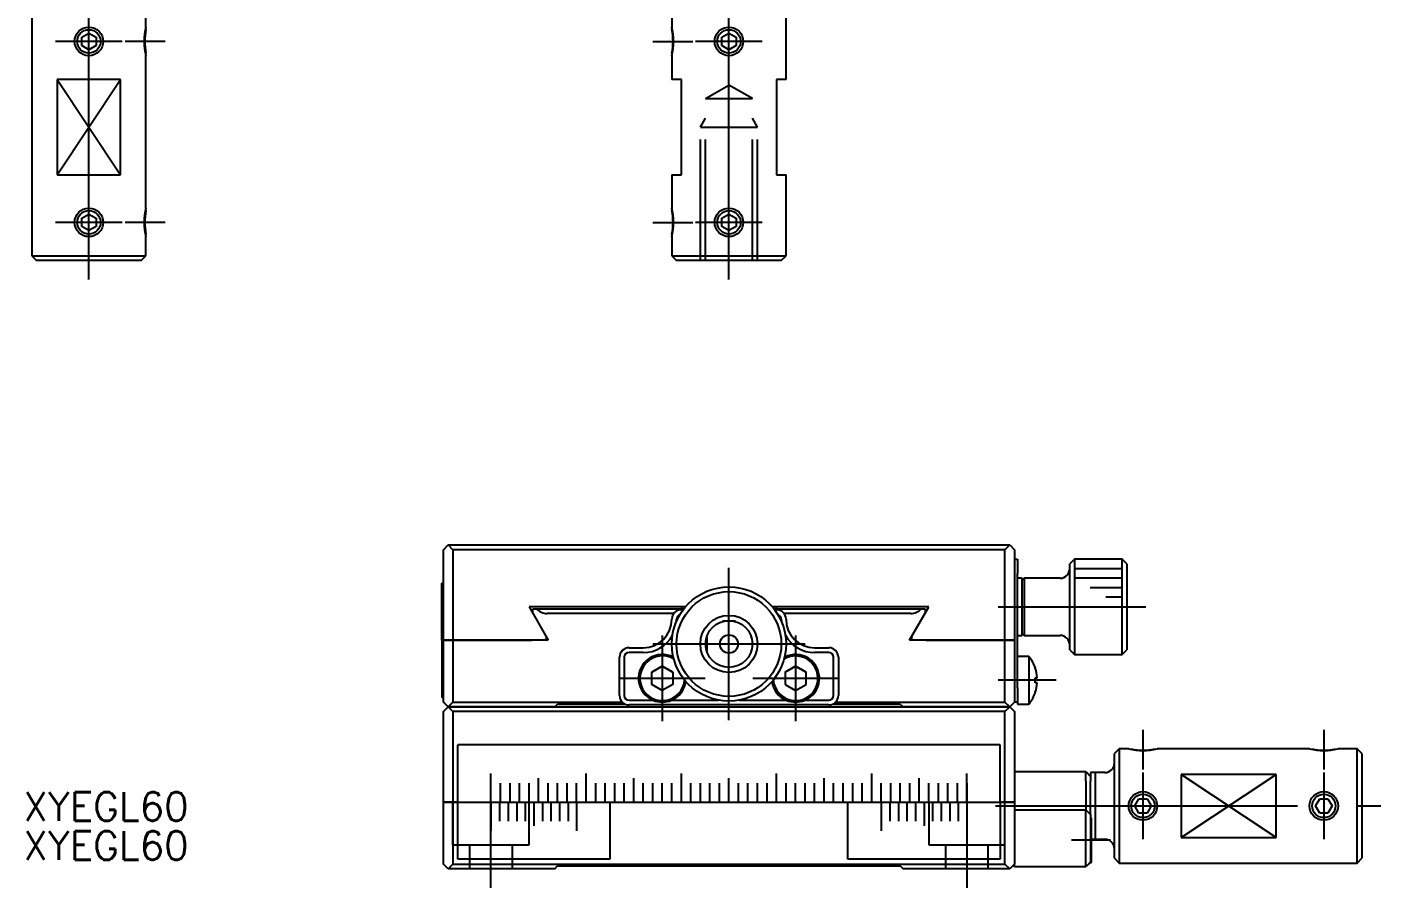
# Model space of a CAD drawing. Extents: x -91 to 262, y -132 to 117.
# Drawn here: x -73.7 to 68.5, y -132.4 to -42 of the extents above; entities that cross this region are included whole.
import ezdxf

# ---------------------------------------------------------------- set-up
doc = ezdxf.new("R2010")
doc.units = 0
doc.linetypes.add('CENTER', pattern=[50.8, 31.75, -6.35, 6.35, -6.35])
doc.linetypes.add('DASHED', pattern=[19.05, 12.7, -6.35])
doc.layers.get('0').update_dxf_attribs({"linetype": 'CONTINUOUS'})
doc.layers.add('CENTER', color=1, linetype='CENTER')
doc.styles.get("Standard").update_dxf_attribs({"font": 'txt.shx', "height": 3, "bigfont": 'bigfont.shx'})

# ---------------------------------------------------------------- blocks, each defined once
blk = doc.blocks.new('*U2')
at = {"color": 7, "linetype": 'CONTINUOUS'}
blk.add_text('XYEGL60', height=3, dxfattribs=at).set_placement((-74.13, -125.31))
blk = doc.blocks.new('*U3')
at = {"color": 7, "linetype": 'CONTINUOUS'}
blk.add_text('XYEGL60', height=3, dxfattribs=at).set_placement((-74.13, -129.42))

msp = doc.modelspace()

# ---------------------------------------------------------------- linework, layer by layer
at = {"color": 7, "linetype": 'CONTINUOUS'}
for p, q in [((-73.25, -41), (-73.25, -66)), ((-61.25, -42), (-61.25, -41)), ((-6, -41), (-6, -42)), ((6, -47.5), (6, -41)), ((-68, -43.07), (-67.25, -42.63)), ((-67.25, -42.63), (-66.5, -43.07)), ((-0.75, -43.07), (0, -42.63)), ((0, -42.63), (0.75, -43.07)), ((-68, -43.93), (-68, -43.07)), ((-67.25, -44.37), (-68, -43.93)), ((-66.5, -43.93), (-67.25, -44.37)), ((-66.5, -43.07), (-66.5, -43.93)), ((-0.75, -43.93), (-0.75, -43.07)), ((0, -44.37), (-0.75, -43.93)), ((0.75, -43.93), (0, -44.37)), ((0.75, -43.07), (0.75, -43.93)), ((-61.25, -61), (-61.25, -45)), ((-6, -45), (-6, -47.5)), ((-70.57, -47.5), (-70.57, -57.5)), ((-63.93, -47.5), (-70.57, -47.5)), ((-63.93, -57.5), (-63.93, -47.5)), ((-5, -47.5), (-6, -47.5)), ((-5, -57.5), (-5, -47.5)), ((5, -47.5), (5, -57.5)), ((6, -47.5), (5, -47.5)), ((-70.57, -57.5), (-63.93, -57.5)), ((-6, -57.5), (-6, -61)), ((-6, -57.5), (-5, -57.5)), ((5, -57.5), (6, -57.5)), ((6, -66), (6, -57.5)), ((-68, -62.07), (-67.25, -61.63)), ((-68, -62.93), (-68, -62.07)), ((-67.25, -61.63), (-66.5, -62.07)), ((-66.5, -62.07), (-66.5, -62.93)), ((-0.75, -62.07), (0, -61.63)), ((-0.75, -62.93), (-0.75, -62.07)), ((0, -61.63), (0.75, -62.07)), ((0.75, -62.07), (0.75, -62.93)), ((-67.25, -63.37), (-68, -62.93)), ((-66.5, -62.93), (-67.25, -63.37)), ((-61.25, -66), (-61.25, -64)), ((-6, -64), (-6, -66)), ((0, -63.37), (-0.75, -62.93)), ((0.75, -62.93), (0, -63.37)), ((-73.25, -66), (-72.75, -66.5)), ((-73.25, -66), (-67.25, -66)), ((-67.25, -66.5), (-72.75, -66.5)), ((-67.25, -66), (-61.25, -66)), ((-61.75, -66.5), (-67.25, -66.5)), ((-61.75, -66.5), (-61.25, -66)), ((-6, -66), (-5.5, -66.5)), ((-6, -66), (6, -66)), ((5.5, -66.5), (-5.5, -66.5)), ((5.5, -66.5), (6, -66)), ((-30, -96.86), (-29.5, -96.36)), ((-29.5, -96.36), (29.5, -96.36)), ((-29.5, -96.36), (-29, -96.86)), ((29, -96.86), (29.5, -96.36)), ((29.5, -96.36), (30, -96.86)), ((-30, -106.36), (-30, -96.86)), ((29, -96.86), (-29, -96.86)), ((-29, -96.86), (-29, -106.36)), ((29, -106.36), (29, -96.86)), ((30, -96.86), (30, -106.36)), ((30, -97.86), (30.3, -97.86)), ((30.3, -97.86), (30.3, -99.36)), ((36.3, -97.86), (35.8, -98.36)), ((36.3, -97.86), (36.3, -107.86)), ((41.3, -97.86), (36.3, -97.86)), ((41.3, -107.86), (41.3, -97.86)), ((41.8, -98.36), (41.3, -97.86)), ((30.3, -111.36), (30.3, -99.36)), ((35.8, -107.36), (35.8, -98.36)), ((41.3, -98.86), (36.3, -98.86)), ((41.8, -98.36), (41.8, -107.36)), ((-30.15, -106.36), (-30.15, -100.36)), ((-30, -100.36), (-30.15, -100.36)), ((-1.5, -100.95), (-1.5, -100.95)), ((30.8, -99.86), (30.3, -99.86)), ((30.8, -105.86), (30.8, -99.86)), ((31, -99.86), (30.8, -100.06)), ((30.8, -105.66), (30.8, -100.06)), ((31, -99.86), (31, -105.86)), ((34.8, -99.86), (31, -99.86)), ((41.3, -99.86), (36.3, -99.86)), ((41.3, -100.86), (37.95, -100.86)), ((41.3, -101.86), (39.6, -101.86)), ((-4.56, -102.86), (-21, -102.86)), ((-21, -102.86), (-18.98, -106.36)), ((-20.6, -103.56), (-20.6, -103.06)), ((-20.6, -103.06), (-20.22, -103.06)), ((-20.22, -103.06), (-4.72, -103.06)), ((-5.8, -103.56), (-19.1, -103.56)), ((-5, -102.86), (-5, -103.06)), ((-5, -103.16), (-4.8, -103.16)), ((21, -102.86), (4.56, -102.86)), ((4.72, -103.06), (20.22, -103.06)), ((4.8, -103.16), (5, -103.16)), ((5, -103.06), (5, -102.86)), ((19.1, -103.56), (5.8, -103.56)), ((18.98, -106.36), (21, -102.86)), ((20.22, -103.06), (20.6, -103.06)), ((20.6, -103.06), (20.6, -103.56)), ((0.69, -104.36), (-0.69, -104.36)), ((-30.15, -106.36), (-30.15, -112.36)), ((-30.15, -106.36), (-30, -106.36)), ((-30, -106.36), (-30.15, -106.36)), ((-30, -112.86), (-30, -106.36)), ((-30, -106.36), (-29, -106.36)), ((-29, -106.36), (-30, -106.36)), ((-20.7, -106.36), (-29, -106.36)), ((-29, -106.36), (-20.7, -106.36)), ((-29, -106.36), (-29, -112.86)), ((-18.98, -106.36), (-20.7, -106.36)), ((-19.2, -105.98), (-19.2, -106.36)), ((-19.1, -106.16), (-18.98, -106.36)), ((-2.34, -106.06), (-2.34, -107.46)), ((18.98, -106.36), (19.1, -106.16)), ((20.7, -106.36), (18.98, -106.36)), ((19.2, -106.36), (19.2, -105.98)), ((29, -106.36), (20.7, -106.36)), ((20.7, -106.36), (29, -106.36)), ((29, -112.86), (29, -106.36)), ((29, -106.36), (30, -106.36)), ((30, -106.36), (29, -106.36)), ((30, -106.36), (30, -112.86)), ((30.3, -105.86), (30.8, -105.86)), ((30.8, -105.66), (31, -105.86)), ((31, -105.86), (34.8, -105.86)), ((-10.5, -107.16), (-9, -107.16)), ((-9, -107.66), (-10.5, -107.66)), ((9, -107.16), (10.5, -107.16)), ((10.5, -107.66), (9, -107.66)), ((31.52, -108.06), (30.3, -108.06)), ((31.52, -108.06), (31.52, -113.06)), ((35.8, -107.36), (36.3, -107.86)), ((36.3, -107.86), (41.3, -107.86)), ((41.3, -107.86), (41.8, -107.36)), ((-11.5, -112.16), (-11.5, -108.16)), ((-11, -108.16), (-11, -112.16)), ((-7, -109.09), (-8.1, -109.73)), ((-8.1, -109.73), (-7, -109.09)), ((-5.9, -109.73), (-7, -109.09)), ((-7, -109.09), (-5.9, -109.73)), ((5.9, -109.73), (7, -109.09)), ((7, -109.09), (5.9, -109.73)), ((7, -109.09), (8.1, -109.73)), ((8.1, -109.73), (7, -109.09)), ((11, -112.16), (11, -108.16)), ((11.5, -108.16), (11.5, -112.16)), ((32.19, -109.32), (32.2, -109.31)), ((-8.1, -111), (-8.1, -109.73)), ((-5.9, -109.73), (-5.9, -111)), ((5.9, -109.73), (5.9, -111)), ((8.1, -111), (8.1, -109.73)), ((32.19, -110.82), (32.19, -110.3)), ((32.19, -110.3), (32.38, -110.3)), ((32.38, -110.82), (32.19, -110.82)), ((-30, -112.36), (-30.15, -112.36)), ((-7, -111.63), (-8.1, -111)), ((-5.9, -111), (-7, -111.63)), ((5.9, -111), (7, -111.63)), ((7, -111.63), (8.1, -111)), ((30.3, -111.36), (30.3, -112.86)), ((32.2, -111.82), (32.19, -111.81)), ((-29.5, -113.36), (-30, -112.86)), ((-30, -113.86), (-29.5, -113.36)), ((-29, -112.86), (-29.5, -113.36)), ((-29.5, -113.36), (-18.3, -113.36)), ((-18.3, -113.36), (-29.5, -113.36)), ((-29.5, -113.36), (-29, -113.86)), ((-29, -112.86), (-11.21, -112.86)), ((-18.3, -113.36), (-18, -113.06)), ((-18.3, -113.36), (18.3, -113.36)), ((-18, -113.06), (-10.94, -113.06)), ((-10.5, -112.66), (-7.98, -112.66)), ((10.5, -113.16), (-10.5, -113.16)), ((-6.02, -112.66), (-1.09, -112.66)), ((1.09, -112.66), (6.02, -112.66)), ((7.98, -112.66), (10.5, -112.66)), ((10.94, -113.06), (18, -113.06)), ((11.21, -112.86), (29, -112.86)), ((18, -113.06), (18.3, -113.36)), ((18.3, -113.36), (29.5, -113.36)), ((29.5, -113.36), (18.3, -113.36)), ((29.5, -113.36), (29, -112.86)), ((29, -113.86), (29.5, -113.36)), ((30, -112.86), (29.5, -113.36)), ((29.5, -113.36), (30, -113.86)), ((30.3, -112.86), (30, -112.86)), ((30.3, -112.86), (30.3, -113.06)), ((30.3, -113.06), (31.52, -113.06)), ((-30, -123.36), (-30, -113.86)), ((29, -113.86), (-29, -113.86)), ((-29, -113.86), (-29, -123.36)), ((29, -123.36), (29, -113.86)), ((30, -113.86), (30, -123.36)), ((28.5, -117.36), (-28.5, -117.36)), ((-28.5, -123.36), (-28.5, -117.36)), ((28.5, -123.36), (28.5, -117.36)), ((41, -117.76), (40.5, -118.26)), ((41, -117.76), (41, -123.76)), ((42, -117.76), (41, -117.76)), ((61, -117.76), (45, -117.76)), ((66, -117.76), (64, -117.76)), ((66, -123.76), (66, -117.76)), ((66.5, -118.26), (66, -117.76)), ((40.5, -123.76), (40.5, -118.26)), ((66.5, -118.26), (66.5, -123.76)), ((-25, -120.86), (-25, -120.36)), ((-25, -121.36), (-25, -120.86)), ((-20, -121.36), (-20, -120.86)), ((-15, -120.86), (-15, -120.36)), ((-15, -121.36), (-15, -120.86)), ((-10, -121.36), (-10, -120.86)), ((-5, -120.86), (-5, -120.36)), ((-5, -121.36), (-5, -120.86)), ((0, -121.36), (0, -120.86)), ((5, -120.86), (5, -120.36)), ((5, -121.36), (5, -120.86)), ((10, -121.36), (10, -120.86)), ((15, -120.86), (15, -120.36)), ((15, -121.36), (15, -120.86)), ((20, -121.36), (20, -120.86)), ((25, -120.86), (25, -120.36)), ((25, -121.36), (25, -120.86)), ((30, -120.16), (34, -120.16)), ((30, -120.16), (37.5, -120.16)), ((37.5, -120.16), (38, -120.66)), ((37.5, -121.16), (37.5, -120.16)), ((38, -120.26), (38, -120.66)), ((38.5, -120.26), (38, -120.26)), ((38, -120.66), (38, -121.16)), ((38.5, -127.26), (38.5, -120.26)), ((38.5, -127.26), (38.5, -120.26)), ((39.5, -120.26), (38.5, -120.26)), ((47.5, -120.45), (47.5, -127.08)), ((57.5, -120.45), (47.5, -120.45)), ((57.5, -127.08), (57.5, -120.45)), ((-25, -123.36), (-25, -121.36)), ((-24, -123.36), (-24, -121.36)), ((-23, -123.36), (-23, -121.36)), ((-22, -123.36), (-22, -121.36)), ((-21, -123.36), (-21, -121.36)), ((-20, -123.36), (-20, -121.36)), ((-19, -123.36), (-19, -121.36)), ((-18, -123.36), (-18, -121.36)), ((-17, -123.36), (-17, -121.36)), ((-16, -123.36), (-16, -121.36)), ((-15, -123.36), (-15, -121.36)), ((-14, -123.36), (-14, -121.36)), ((-13, -123.36), (-13, -121.36)), ((-12, -123.36), (-12, -121.36)), ((-11, -123.36), (-11, -121.36)), ((-10, -123.36), (-10, -121.36)), ((-9, -123.36), (-9, -121.36)), ((-8, -123.36), (-8, -121.36)), ((-7, -123.36), (-7, -121.36)), ((-6, -123.36), (-6, -121.36)), ((-5, -123.36), (-5, -121.36)), ((-4, -123.36), (-4, -121.36)), ((-3, -123.36), (-3, -121.36)), ((-2, -123.36), (-2, -121.36)), ((-1, -123.36), (-1, -121.36)), ((0, -123.36), (0, -121.36)), ((1, -123.36), (1, -121.36)), ((2, -123.36), (2, -121.36)), ((3, -123.36), (3, -121.36)), ((4, -123.36), (4, -121.36)), ((5, -123.36), (5, -121.36)), ((6, -123.36), (6, -121.36)), ((7, -123.36), (7, -121.36)), ((8, -123.36), (8, -121.36)), ((9, -123.36), (9, -121.36)), ((10, -123.36), (10, -121.36)), ((11, -123.36), (11, -121.36)), ((12, -123.36), (12, -121.36)), ((13, -123.36), (13, -121.36)), ((14, -123.36), (14, -121.36)), ((15, -123.36), (15, -121.36)), ((16, -123.36), (16, -121.36)), ((17, -123.36), (17, -121.36)), ((18, -123.36), (18, -121.36)), ((19, -123.36), (19, -121.36)), ((20, -123.36), (20, -121.36)), ((21, -123.36), (21, -121.36)), ((22, -123.36), (22, -121.36)), ((23, -123.36), (23, -121.36)), ((24, -123.36), (24, -121.36)), ((25, -123.36), (25, -121.36)), ((37.5, -121.16), (37.5, -124.16)), ((38, -124.66), (38, -121.16)), ((-30, -129.86), (-30, -123.36)), ((-30, -123.36), (-29, -123.36)), ((-29, -123.36), (-30, -123.36)), ((-29, -123.36), (-29, -129.86)), ((-28.51, -123.36), (-29, -123.36)), ((-29, -123.36), (-28.51, -123.36)), ((-28.5, -129.36), (-28.5, -123.36)), ((-28.5, -123.36), (-25.01, -123.36)), ((-28.5, -123.36), (-25.01, -123.36)), ((-25.01, -123.36), (-25, -123.36)), ((-25.01, -123.36), (-25, -123.36)), ((-25, -123.36), (-25, -125.36)), ((-25, -123.36), (-24.99, -123.36)), ((-25, -123.36), (-24.99, -123.36)), ((-24.99, -123.36), (-24.11, -123.36)), ((-24.99, -123.36), (-24.1, -123.36)), ((-24.11, -123.36), (-24.1, -123.36)), ((-24.1, -123.36), (-24.1, -125.36)), ((-24.1, -123.36), (-24.09, -123.36)), ((-24.1, -123.36), (-24.01, -123.36)), ((-24.09, -123.36), (-24, -123.36)), ((-24.01, -123.36), (-24, -123.36)), ((-24, -123.36), (-23.21, -123.36)), ((-24, -123.36), (-23.99, -123.36)), ((-23.99, -123.36), (-23.2, -123.36)), ((-23.21, -123.36), (-23.2, -123.36)), ((-23.2, -123.36), (-23.2, -125.36)), ((-23.2, -123.36), (-23.19, -123.36)), ((-23.2, -123.36), (-23.01, -123.36)), ((-23.19, -123.36), (-23, -123.36)), ((-23.01, -123.36), (-23, -123.36)), ((-23, -123.36), (-22.31, -123.36)), ((-23, -123.36), (-22.99, -123.36)), ((-22.99, -123.36), (-22.3, -123.36)), ((-22.31, -123.36), (-22.3, -123.36)), ((-22.3, -123.36), (-22.3, -125.36)), ((-22.3, -123.36), (-22.29, -123.36)), ((-22.3, -123.36), (-22.01, -123.36)), ((-22.29, -123.36), (-22, -123.36)), ((-22.01, -123.36), (-22, -123.36)), ((-22, -123.36), (-21.41, -123.36)), ((-22, -123.36), (-21.99, -123.36)), ((-21.99, -123.36), (-21.4, -123.36)), ((-21.41, -123.36), (-21.4, -123.36)), ((-21.4, -123.36), (-21.01, -123.36)), ((-21.4, -123.36), (-21.4, -125.36)), ((-21.4, -123.36), (-21.39, -123.36)), ((-21.39, -123.36), (-21, -123.36)), ((-21.01, -123.36), (-21, -123.36)), ((-21, -123.36), (-20.51, -123.36)), ((-21, -123.36), (-20.99, -123.36)), ((-20.99, -123.36), (-20.5, -123.36)), ((-20.51, -123.36), (-20.5, -123.36)), ((-20.5, -123.36), (-20.5, -125.36)), ((-20.5, -123.36), (-20.49, -123.36)), ((-20.5, -123.36), (-20.01, -123.36)), ((-20.49, -123.36), (-20, -123.36)), ((-20.01, -123.36), (-20, -123.36)), ((-20, -123.36), (-19.61, -123.36)), ((-20, -123.36), (-19.99, -123.36)), ((-19.99, -123.36), (-19.6, -123.36)), ((-19.61, -123.36), (-19.6, -123.36)), ((-19.6, -123.36), (-19.6, -125.36)), ((-19.6, -123.36), (-19.59, -123.36)), ((-19.6, -123.36), (-19.01, -123.36)), ((-19.59, -123.36), (-19, -123.36)), ((-19.01, -123.36), (-19, -123.36)), ((-19, -123.36), (-18.71, -123.36)), ((-19, -123.36), (-18.99, -123.36)), ((-18.99, -123.36), (-18.7, -123.36)), ((-18.71, -123.36), (-18.7, -123.36)), ((-18.7, -123.36), (-18.7, -125.36)), ((-18.7, -123.36), (-18.69, -123.36)), ((-18.7, -123.36), (-18.01, -123.36)), ((-18.69, -123.36), (-18, -123.36)), ((-18.01, -123.36), (-18, -123.36)), ((-18, -123.36), (-17.81, -123.36)), ((-18, -123.36), (-17.99, -123.36)), ((-17.99, -123.36), (-17.8, -123.36)), ((-17.81, -123.36), (-17.8, -123.36)), ((-17.8, -123.36), (-17.01, -123.36)), ((-17.8, -123.36), (-17.8, -125.36)), ((-17.8, -123.36), (-17.79, -123.36)), ((-17.79, -123.36), (-17, -123.36)), ((-17.01, -123.36), (-17, -123.36)), ((-17, -123.36), (-16.91, -123.36)), ((-17, -123.36), (-16.99, -123.36)), ((-16.99, -123.36), (-16.9, -123.36)), ((-16.91, -123.36), (-16.9, -123.36)), ((-16.9, -123.36), (-16.9, -125.36)), ((-16.9, -123.36), (-16.89, -123.36)), ((-16.9, -123.36), (-16.01, -123.36)), ((-16.89, -123.36), (-16.01, -123.36)), ((-16.01, -123.36), (-16, -123.36)), ((-16.01, -123.36), (-16, -123.36)), ((-16, -123.36), (-16, -125.36)), ((-16, -123.36), (-15.99, -123.36)), ((-16, -123.36), (-15.99, -123.36)), ((-15.99, -123.36), (-15, -123.36)), ((-15.99, -123.36), (-15.01, -123.36)), ((-15.01, -123.36), (-15, -123.36)), ((-15, -123.36), (-14, -123.36)), ((-15, -123.36), (-14.99, -123.36)), ((-14.99, -123.36), (-14.01, -123.36)), ((-14.01, -123.36), (-14, -123.36)), ((-14, -123.36), (-13, -123.36)), ((-14, -123.36), (-13.99, -123.36)), ((-13.99, -123.36), (-13.01, -123.36)), ((-13.01, -123.36), (-13, -123.36)), ((-13, -123.36), (-12.5, -123.36)), ((-13, -123.36), (-12.99, -123.36)), ((-12.99, -123.36), (-12.5, -123.36)), ((-12.5, -123.36), (-12.5, -129.36)), ((-12.5, -123.36), (-12.49, -123.36)), ((-12.49, -123.36), (-12, -123.36)), ((-12, -123.36), (-11, -123.36)), ((-11, -123.36), (-10, -123.36)), ((-10, -123.36), (-9, -123.36)), ((-9, -123.36), (-8, -123.36)), ((-8, -123.36), (-7, -123.36)), ((-7, -123.36), (-6, -123.36)), ((-6, -123.36), (-5, -123.36)), ((-5, -123.36), (-4, -123.36)), ((-4, -123.36), (-3, -123.36)), ((-3, -123.36), (-2, -123.36)), ((-2, -123.36), (-1, -123.36)), ((-1, -123.36), (0, -123.36)), ((0, -123.36), (1, -123.36)), ((1, -123.36), (2, -123.36)), ((2, -123.36), (3, -123.36)), ((3, -123.36), (4, -123.36)), ((4, -123.36), (5, -123.36)), ((5, -123.36), (6, -123.36)), ((6, -123.36), (7, -123.36)), ((7, -123.36), (8, -123.36)), ((8, -123.36), (9, -123.36)), ((9, -123.36), (10, -123.36)), ((10, -123.36), (11, -123.36)), ((11, -123.36), (12, -123.36)), ((12, -123.36), (12.49, -123.36)), ((12.49, -123.36), (12.5, -123.36)), ((12.5, -129.36), (12.5, -123.36)), ((12.5, -123.36), (13, -123.36)), ((12.5, -123.36), (12.99, -123.36)), ((12.99, -123.36), (13, -123.36)), ((13, -123.36), (14, -123.36)), ((13, -123.36), (13.01, -123.36)), ((13.01, -123.36), (13.99, -123.36)), ((13.99, -123.36), (14, -123.36)), ((14, -123.36), (15, -123.36)), ((14, -123.36), (14.01, -123.36)), ((14.01, -123.36), (14.99, -123.36)), ((14.99, -123.36), (15, -123.36)), ((15, -123.36), (15.99, -123.36)), ((15, -123.36), (15.01, -123.36)), ((15.01, -123.36), (15.99, -123.36)), ((15.99, -123.36), (16, -123.36)), ((15.99, -123.36), (16, -123.36)), ((16, -123.36), (16, -125.36)), ((16, -123.36), (16.01, -123.36)), ((16, -123.36), (16.01, -123.36)), ((16.01, -123.36), (16.89, -123.36)), ((16.01, -123.36), (16.9, -123.36)), ((16.89, -123.36), (16.9, -123.36)), ((16.9, -123.36), (16.9, -125.36)), ((16.9, -123.36), (16.91, -123.36)), ((16.9, -123.36), (16.99, -123.36)), ((16.91, -123.36), (17, -123.36)), ((16.99, -123.36), (17, -123.36)), ((17, -123.36), (17.79, -123.36)), ((17, -123.36), (17.01, -123.36)), ((17.01, -123.36), (17.8, -123.36)), ((17.79, -123.36), (17.8, -123.36)), ((17.8, -123.36), (17.8, -125.36)), ((17.8, -123.36), (17.81, -123.36)), ((17.8, -123.36), (17.99, -123.36)), ((17.81, -123.36), (18, -123.36)), ((17.99, -123.36), (18, -123.36)), ((18, -123.36), (18.69, -123.36)), ((18, -123.36), (18.01, -123.36)), ((18.01, -123.36), (18.7, -123.36)), ((18.69, -123.36), (18.7, -123.36)), ((18.7, -123.36), (18.7, -125.36)), ((18.7, -123.36), (18.71, -123.36)), ((18.7, -123.36), (18.99, -123.36)), ((18.71, -123.36), (19, -123.36)), ((18.99, -123.36), (19, -123.36)), ((19, -123.36), (19.59, -123.36)), ((19, -123.36), (19.01, -123.36)), ((19.01, -123.36), (19.6, -123.36)), ((19.59, -123.36), (19.6, -123.36)), ((19.6, -123.36), (19.6, -125.36)), ((19.6, -123.36), (19.61, -123.36)), ((19.6, -123.36), (19.99, -123.36)), ((19.61, -123.36), (20, -123.36)), ((19.99, -123.36), (20, -123.36)), ((20, -123.36), (20.49, -123.36)), ((20, -123.36), (20.01, -123.36)), ((20.01, -123.36), (20.5, -123.36)), ((20.49, -123.36), (20.5, -123.36)), ((20.5, -123.36), (20.5, -125.36)), ((20.5, -123.36), (20.51, -123.36)), ((20.5, -123.36), (20.99, -123.36)), ((20.51, -123.36), (21, -123.36)), ((20.99, -123.36), (21, -123.36)), ((21, -123.36), (21.39, -123.36)), ((21, -123.36), (21.01, -123.36)), ((21.01, -123.36), (21.4, -123.36)), ((21.39, -123.36), (21.4, -123.36)), ((21.4, -123.36), (21.4, -125.36)), ((21.4, -123.36), (21.41, -123.36)), ((21.4, -123.36), (21.99, -123.36)), ((21.41, -123.36), (22, -123.36)), ((21.99, -123.36), (22, -123.36)), ((22, -123.36), (22.29, -123.36)), ((22, -123.36), (22.01, -123.36)), ((22.01, -123.36), (22.3, -123.36)), ((22.29, -123.36), (22.3, -123.36)), ((22.3, -123.36), (22.3, -125.36)), ((22.3, -123.36), (22.31, -123.36)), ((22.3, -123.36), (22.99, -123.36)), ((22.31, -123.36), (23, -123.36)), ((22.99, -123.36), (23, -123.36)), ((23, -123.36), (23.19, -123.36)), ((23, -123.36), (23.01, -123.36)), ((23.01, -123.36), (23.2, -123.36)), ((23.19, -123.36), (23.2, -123.36)), ((23.2, -123.36), (23.99, -123.36)), ((23.2, -123.36), (23.2, -125.36)), ((23.2, -123.36), (23.21, -123.36)), ((23.21, -123.36), (24, -123.36)), ((23.99, -123.36), (24, -123.36)), ((24, -123.36), (24.09, -123.36)), ((24, -123.36), (24.01, -123.36)), ((24.01, -123.36), (24.1, -123.36)), ((24.09, -123.36), (24.1, -123.36)), ((24.1, -123.36), (24.1, -125.36)), ((24.1, -123.36), (24.11, -123.36)), ((24.1, -123.36), (24.99, -123.36)), ((24.11, -123.36), (24.99, -123.36)), ((24.99, -123.36), (25, -123.36)), ((24.99, -123.36), (25, -123.36)), ((25, -123.36), (25, -125.36)), ((25, -123.36), (25.01, -123.36)), ((25, -123.36), (25.01, -123.36)), ((25.01, -123.36), (28.5, -123.36)), ((25.01, -123.36), (28.5, -123.36)), ((28.5, -123.36), (28.5, -129.36)), ((29, -123.36), (28.51, -123.36)), ((28.51, -123.36), (29, -123.36)), ((29, -129.86), (29, -123.36)), ((29, -123.36), (30, -123.36)), ((30, -123.36), (29, -123.36)), ((30, -123.36), (30, -129.86)), ((42.63, -123.76), (43.07, -123.01)), ((43.07, -123.01), (43.93, -123.01)), ((43.93, -123.01), (44.37, -123.76)), ((61.63, -123.76), (62.07, -123.01)), ((62.07, -123.01), (62.93, -123.01)), ((62.93, -123.01), (63.37, -123.76)), ((30, -124.16), (37.5, -124.16)), ((37.5, -124.16), (38, -124.66)), ((37.5, -125.16), (37.5, -124.16)), ((37.5, -129.16), (37.5, -125.16)), ((38, -124.66), (38, -125.16)), ((38.1, -125.01), (38, -125.01)), ((38, -125.16), (38, -129.16)), ((38.1, -129.71), (38.1, -125.01)), ((40.5, -129.26), (40.5, -123.76)), ((41, -123.76), (41, -129.76)), ((43.07, -124.51), (42.63, -123.76)), ((43.93, -124.51), (43.07, -124.51)), ((44.37, -123.76), (43.93, -124.51)), ((62.07, -124.51), (61.63, -123.76)), ((62.93, -124.51), (62.07, -124.51)), ((63.37, -123.76), (62.93, -124.51)), ((66, -129.76), (66, -123.76)), ((66.5, -123.76), (66.5, -129.26)), ((-25, -125.36), (-25, -125.86)), ((-25, -125.86), (-25, -126.36)), ((-20.5, -125.36), (-20.5, -125.86)), ((-16, -125.36), (-16, -125.86)), ((-16, -125.86), (-16, -126.36)), ((16, -125.36), (16, -125.86)), ((16, -125.86), (16, -126.36)), ((20.5, -125.36), (20.5, -125.86)), ((25, -125.36), (25, -125.86)), ((25, -125.86), (25, -126.36)), ((38.1, -127.26), (38.5, -127.26)), ((38.5, -127.26), (39.5, -127.26)), ((47.5, -127.08), (57.5, -127.08)), ((-12.5, -129.36), (-28.5, -129.36)), ((28.5, -129.36), (12.5, -129.36)), ((37.5, -130.16), (37.5, -129.16)), ((38, -129.16), (38, -129.66)), ((40.5, -129.26), (41, -129.76)), ((66, -129.76), (66.5, -129.26)), ((-29.5, -130.36), (-30, -129.86)), ((-29, -129.86), (-29.5, -130.36)), ((-18.3, -130.36), (-29.5, -130.36)), ((-29, -129.86), (29, -129.86)), ((-18.3, -130.36), (-18, -130.06)), ((-18, -130.06), (18, -130.06)), ((18, -130.06), (18.3, -130.36)), ((29.5, -130.36), (18.3, -130.36)), ((29.5, -130.36), (29, -129.86)), ((30, -129.86), (29.5, -130.36)), ((30, -130.16), (30, -129.86)), ((37.5, -130.16), (30, -130.16)), ((38, -129.66), (37.5, -130.16)), ((37.95, -129.71), (37.8, -129.86)), ((37.95, -129.71), (38.1, -129.71)), ((41, -129.76), (66, -129.76))]:
    msp.add_line(p, q, dxfattribs=at)
at = {"color": 3, "linetype": 'CONTINUOUS'}
for p, q in [((-70.57, -57.5), (-63.93, -47.5)), ((-70.57, -47.5), (-63.93, -57.5)), ((47.5, -127.08), (57.5, -120.45)), ((57.5, -127.08), (47.5, -120.45))]:
    msp.add_line(p, q, dxfattribs=at)
at = {"color": 3, "linetype": 'DASHED'}
for p, q in [((-2.46, -49.5), (0, -48.08)), ((2.46, -49.5), (0, -48.08)), ((-2.46, -66.5), (-2.46, -49.5)), ((-2.46, -49.5), (2.46, -49.5)), ((2.46, -66.5), (2.46, -49.5)), ((-3, -52.5), (-2.46, -51.56)), ((-3, -66.5), (-3, -52.5)), ((-3, -52.5), (3, -52.5)), ((3, -52.5), (2.46, -51.56)), ((3, -66.5), (3, -52.5)), ((-29, -127.86), (-29, -123.36)), ((-21, -127.86), (-21, -123.36)), ((21, -123.36), (21, -127.86)), ((29, -127.86), (29, -123.36)), ((-29, -127.86), (-21, -127.86)), ((-27.25, -127.86), (-27.25, -130.36)), ((-22.75, -130.36), (-22.75, -127.86)), ((21, -127.86), (29, -127.86)), ((22.75, -127.86), (22.75, -130.36)), ((27.25, -130.36), (27.25, -127.86))]:
    msp.add_line(p, q, dxfattribs=at)
at = {"color": 3, "linetype": 'CONTINUOUS'}
for centre, radius in [((-67.25, -43.5), 1.5), ((0, -43.5), 1.5), ((-67.25, -62.5), 1.5), ((0, -62.5), 1.5), ((0, -106.76), 3), ((43.5, -123.76), 1.5), ((62.5, -123.76), 1.5)]:
    msp.add_circle(centre, radius, dxfattribs=at)
at = {"color": 7, "linetype": 'CONTINUOUS'}
for centre, radius in [((-67.25, -43.5), 1.23), ((0, -43.5), 1.23), ((-67.25, -62.5), 1.23), ((0, -62.5), 1.23), ((0, -106.76), 6), ((0, -106.76), 5.5), ((0, -106.76), 2.46), ((0, -106.76), 0.951), ((43.5, -123.76), 1.23), ((62.5, -123.76), 1.23)]:
    msp.add_circle(centre, radius, dxfattribs=at)
at = {"color": 3, "linetype": 'CONTINUOUS'}
for centre, start, end in [((-55.44, -43.5), 165.5273, 194.4727), ((-11.81, -43.5), 345.5273, 14.4727), ((-55.44, -62.5), 165.5273, 194.4727), ((-11.81, -62.5), 345.5273, 14.4727), ((43.5, -111.95), 255.5254, 284.4746), ((62.5, -111.95), 255.5254, 284.4746)]:
    msp.add_arc(centre, 6, start, end, dxfattribs=at)
at = {"color": 7, "linetype": 'CONTINUOUS'}
for centre, radius, start, end in [((-55.57, -43.5), 5.81, 167.7758, 192.2242), ((-11.68, -43.5), 5.81, 347.7758, 12.2242), ((-55.57, -62.5), 5.81, 167.7758, 192.2242), ((-11.68, -62.5), 5.81, 347.7758, 12.2242), ((34.8, -98.86), 1, 270, 0), ((-19.1, -102.06), 1.5, 221.8103, 270), ((-5, -104.16), 1, 90, 180), ((-5, -104.16), 0.5, 107.5979, 180), ((5, -104.16), 1, 0, 90), ((5, -104.16), 0.5, 0, 72.4021), ((19.1, -102.06), 1.5, 270, 318.1897), ((-9, -104.16), 3, 270, 0), ((-9, -104.16), 3.5, 356.4341, 0), ((9, -104.16), 3.5, 180, 183.5659), ((9, -104.16), 3, 180, 270), ((-9, -104.16), 3.5, 270, 331.339), ((9, -104.16), 3.5, 208.661, 270), ((34.8, -106.86), 1, 0, 90), ((-10.5, -108.16), 1, 90, 180), ((-10.5, -108.16), 0.5, 90, 180), ((-7, -110.36), 2.5, 62.2913, 246.9261), ((-7, -110.36), 2.35, 60.4619, 355.5337), ((7, -110.36), 2.35, 184.4663, 121.1015), ((7, -110.36), 2.5, 293.0739, 117.7087), ((10.5, -108.16), 1, 0, 90), ((10.5, -108.16), 0.5, 0, 90), ((28.4, -110.56), 4, 18.2398, 38.6822), ((-7, -110.36), 2.35, 58.8985, 60.4619), ((28.4, -110.56), 3.99, 3.7348, 18.2232), ((-7, -110.36), 2.5, 293.0739, 352.1409), ((7, -110.36), 2.5, 187.8591, 246.9261), ((28.4, -110.56), 3.99, 341.7768, 356.2652), ((-10.5, -112.16), 1, 180, 270), ((-10.5, -112.16), 0.5, 180, 270), ((10.5, -112.16), 1, 270, 0), ((10.5, -112.16), 0.5, 270, 0), ((28.4, -110.56), 4, 321.3178, 341.7602), ((-7, -110.36), 2.5, 246.9261, 293.0739), ((7, -110.36), 2.5, 246.9261, 293.0739), ((43.5, -112.09), 5.81, 257.7746, 282.2254), ((62.5, -112.09), 5.81, 257.7746, 282.2254), ((39.5, -119.26), 1, 270, 0), ((39.5, -128.26), 1, 0, 90)]:
    msp.add_arc(centre, radius, start, end, dxfattribs=at)
at = {"layer": 'CENTER', "color": 1, "linetype": 'CENTER'}
for p, q in [((0, -68.5), (0, 32)), ((-67.25, -68.5), (-67.25, -28)), ((-63.75, -43.5), (-70.75, -43.5)), ((-59.25, -43.5), (-63.44, -43.5)), ((-8, -43.5), (-3.81, -43.5)), ((3.5, -43.5), (-3.5, -43.5)), ((-63.75, -62.5), (-70.75, -62.5)), ((-59.25, -62.5), (-63.44, -62.5)), ((-8, -62.5), (-3.81, -62.5)), ((3.5, -62.5), (-3.5, -62.5)), ((0, -114.76), (0, -98.76)), ((28.3, -102.86), (43.8, -102.86)), ((-7, -105.86), (-7, -114.86)), ((7, -105.86), (7, -114.86)), ((-8, -106.76), (8, -106.76)), ((-11.5, -110.36), (-2.5, -110.36)), ((2.5, -110.36), (11.5, -110.36)), ((34.38, -110.56), (28.3, -110.56)), ((43.5, -115.76), (43.5, -119.95)), ((62.5, -115.76), (62.5, -119.95)), ((43.5, -120.26), (43.5, -127.26)), ((62.5, -120.26), (62.5, -127.26)), ((-25, -132.36), (-25, -121.36)), ((25, -121.36), (25, -132.36)), ((28, -123.76), (68.5, -123.76)), ((40.1, -127.36), (36, -127.36))]:
    msp.add_line(p, q, dxfattribs=at)

# ---------------------------------------------------------------- block references
at = {"color": 7, "linetype": 'CONTINUOUS'}
for name in ['*U2', '*U3']:
    msp.add_blockref(name, (0, 0), dxfattribs=at)

doc.saveas('drawing.dxf')
